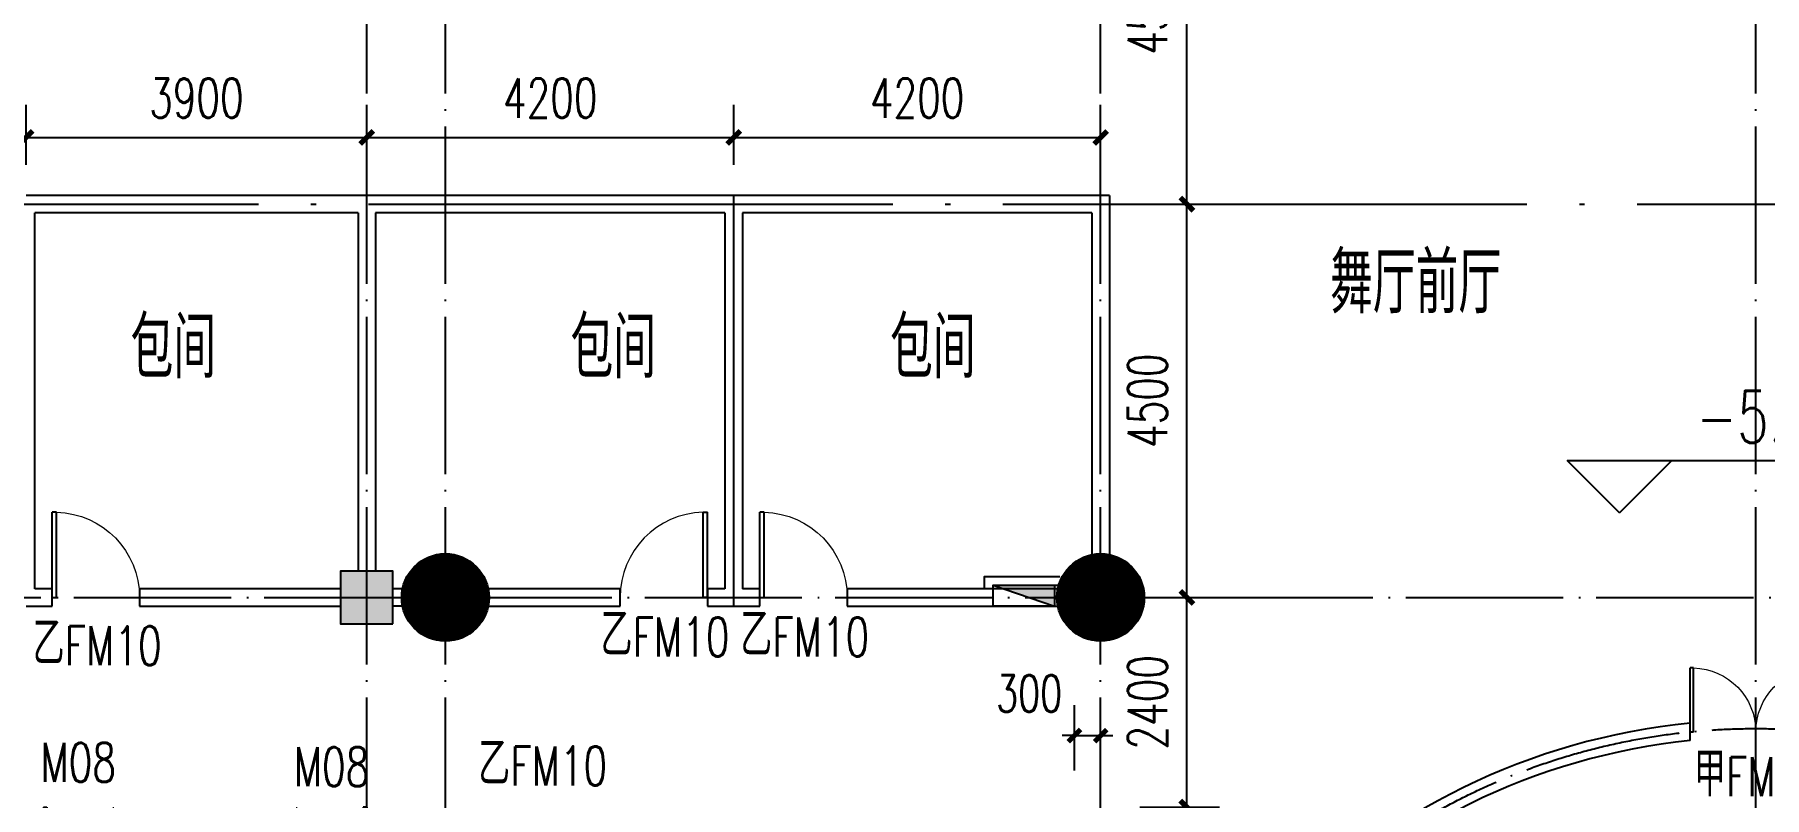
# Model space of a CAD drawing. Extents: x 246015 to 608740, y -108003 to 88400.
# Drawn here: x 410652 to 430452, y 13251 to 21979 of the extents above; entities that cross this region are included whole.
import ezdxf

# ---------------------------------------------------------------- set-up
doc = ezdxf.new("R2010")
doc.units = 0
doc.header["$LTSCALE"] = 3000
doc.header["$MEASUREMENT"] = 0
doc.header["$PDMODE"] = 1
doc.linetypes.add('DOTE', pattern=[2.42, 2, -0.2, 0.02, -0.2])
doc.layers.get('0').update_dxf_attribs({"linetype": 'CONTINUOUS'})
doc.layers.get('DEFPOINTS').update_dxf_attribs({"linetype": 'CONTINUOUS'})
for name, color, linetype in [('column', 9, 'CONTINUOUS'), ('DIM_ELEV', 3, 'CONTINUOUS'), ('dote', 1, 'DOTE'), ('PUB_DIM', 3, 'CONTINUOUS'), ('PUB_HATCH', 8, 'CONTINUOUS'), ('PUB_TEXT', 7, 'CONTINUOUS'), ('WALL', 9, 'CONTINUOUS'), ('WALL-1', 31, 'CONTINUOUS'), ('WINDOW', 4, 'CONTINUOUS'), ('WINDOW_TEXT', 7, 'CONTINUOUS'), ('消火栓', 6, 'CONTINUOUS')]:
    doc.layers.add(name, color=color, linetype=linetype)
doc.styles.add('_TCH_DIM', font='SIMPLEX', dxfattribs={"bigfont": 'GBCBIG'})
doc.styles.add('_TCH_WINDOW', font='SIMPLEX', dxfattribs={"bigfont": 'GBCBIG'})
doc.styles.add('DIM_FONT', font='simplex.shx', dxfattribs={"width": 0.7, "bigfont": 'hztxt.shx'})
doc.dimstyles.new('DIMN140', dxfattribs={"dimscale": 1.4, "dimtxt": 300, "dimasz": 100, "dimexe": 250, "dimexo": 300, "dimgap": 150, "dimtad": 1, "dimdec": 0, "dimzin": 0, "dimdsep": 46, "dimtxsty": 'DIM_FONT', "dimblk": 'ARCHTICK', "dimcen": 0.09, "dimclrt": 7, "dimazin": 2, "dimtfac": 1, "dimtdec": 0, "dimtix": 1, "dimtmove": 2, "dimatfit": 3, "dimfxl": 0, "dimtolj": 1, "dimtzin": 0, "dimarcsym": 0})
doc.dimstyles.new('DIMN150', dxfattribs={"dimscale": 1.5, "dimtxt": 300, "dimasz": 100, "dimexe": 250, "dimexo": 300, "dimgap": 150, "dimtad": 1, "dimdec": 0, "dimzin": 0, "dimdsep": 46, "dimtxsty": 'DIM_FONT', "dimblk": 'ARCHTICK', "dimcen": 0.09, "dimclrt": 7, "dimazin": 2, "dimtfac": 1, "dimtdec": 0, "dimtix": 1, "dimtmove": 2, "dimatfit": 3, "dimfxl": 0, "dimtolj": 1, "dimtzin": 0, "dimarcsym": 0})

# ---------------------------------------------------------------- blocks, each defined once
blk = doc.blocks.new('_ARCHTICK')
at = {"color": 0, "linetype": 'ByBlock', "const_width": 0.4}
blk.add_lwpolyline([(-0.5, -0.5), (0.5, 0.5)], dxfattribs=at)
blk = doc.blocks.new('*D290')
at = {"layer": 'DEFPOINTS', "color": 0}
for p in [(422854, 13958), (422554, 13139), (422854, 13139)]:
    blk.add_point(p, dxfattribs=at)
at = {"layer": 'PUB_DIM', "color": 0, "lineweight": -2}
for p, q in [((422554, 13559), (422554, 14308)), ((422854, 13559), (422854, 14308)), ((422554, 13958), (422414, 13958)), ((422554, 13958), (422854, 13958)), ((422854, 13958), (422994, 13958))]:
    blk.add_line(p, q, dxfattribs=at)
at = {"layer": 'PUB_DIM', "color": 0, "lineweight": -2, "xscale": 140, "yscale": 140, "zscale": 140}
blk.add_blockref('_ARCHTICK', (422554, 13958), dxfattribs=at)
at = {"layer": 'PUB_DIM', "color": 0, "lineweight": -2, "xscale": 140, "yscale": 140, "zscale": 140, "rotation": 180}
blk.add_blockref('_ARCHTICK', (422854, 13958), dxfattribs=at)
at = {"layer": 'PUB_DIM', "color": 7, "insert": (422036, 14441), "char_height": 420, "attachment_point": 5, "style": 'DIM_FONT'}
blk.add_mtext('\\A1;300', dxfattribs=at)
blk = doc.blocks.new('*D970')
at = {"layer": 'DEFPOINTS', "color": 0}
for p in [(414454, 20802), (410554, 20039), (414454, 20039)]:
    blk.add_point(p, dxfattribs=at)
at = {"layer": 'PUB_DIM', "color": 0, "lineweight": -2}
for p, q in [((410554, 20489), (410554, 21177)), ((414454, 20489), (414454, 21177)), ((410554, 20802), (414454, 20802))]:
    blk.add_line(p, q, dxfattribs=at)
at = {"layer": 'PUB_DIM', "color": 0, "lineweight": -2, "xscale": 150, "yscale": 150, "zscale": 150, "rotation": 180}
blk.add_blockref('_ARCHTICK', (410554, 20802), dxfattribs=at)
at = {"layer": 'PUB_DIM', "color": 0, "lineweight": -2, "xscale": 150, "yscale": 150, "zscale": 150}
blk.add_blockref('_ARCHTICK', (414454, 20802), dxfattribs=at)
at = {"layer": 'PUB_DIM', "color": 7, "insert": (412504, 21252), "char_height": 450, "attachment_point": 5, "style": 'DIM_FONT'}
blk.add_mtext('\\A1;3900', dxfattribs=at)
blk = doc.blocks.new('*D971')
at = {"layer": 'DEFPOINTS', "color": 0}
for p in [(418654, 20802), (414454, 20039), (418654, 20039)]:
    blk.add_point(p, dxfattribs=at)
at = {"layer": 'PUB_DIM', "color": 0, "lineweight": -2}
for p, q in [((414454, 20489), (414454, 21177)), ((418654, 20489), (418654, 21177)), ((414454, 20802), (418654, 20802))]:
    blk.add_line(p, q, dxfattribs=at)
at = {"layer": 'PUB_DIM', "color": 0, "lineweight": -2, "xscale": 150, "yscale": 150, "zscale": 150, "rotation": 180}
blk.add_blockref('_ARCHTICK', (414454, 20802), dxfattribs=at)
at = {"layer": 'PUB_DIM', "color": 0, "lineweight": -2, "xscale": 150, "yscale": 150, "zscale": 150}
blk.add_blockref('_ARCHTICK', (418654, 20802), dxfattribs=at)
at = {"layer": 'PUB_DIM', "color": 7, "insert": (416554, 21252), "char_height": 450, "attachment_point": 5, "style": 'DIM_FONT'}
blk.add_mtext('\\A1;4200', dxfattribs=at)
blk = doc.blocks.new('*D972')
at = {"layer": 'DEFPOINTS', "color": 0}
for p in [(422854, 20802), (418654, 20039), (422854, 20039)]:
    blk.add_point(p, dxfattribs=at)
at = {"layer": 'PUB_DIM', "color": 0, "lineweight": -2}
for p, q in [((418654, 20489), (418654, 21177)), ((422854, 20489), (422854, 21177)), ((418654, 20802), (422854, 20802))]:
    blk.add_line(p, q, dxfattribs=at)
at = {"layer": 'PUB_DIM', "color": 0, "lineweight": -2, "xscale": 150, "yscale": 150, "zscale": 150, "rotation": 180}
blk.add_blockref('_ARCHTICK', (418654, 20802), dxfattribs=at)
at = {"layer": 'PUB_DIM', "color": 0, "lineweight": -2, "xscale": 150, "yscale": 150, "zscale": 150}
blk.add_blockref('_ARCHTICK', (422854, 20802), dxfattribs=at)
at = {"layer": 'PUB_DIM', "color": 7, "insert": (420754, 21252), "char_height": 450, "attachment_point": 5, "style": 'DIM_FONT'}
blk.add_mtext('\\A1;4200', dxfattribs=at)
blk = doc.blocks.new('*D1031')
at = {"layer": 'DEFPOINTS', "color": 0}
for p in [(422854, 15539), (423841, 15539), (422854, 13139)]:
    blk.add_point(p, dxfattribs=at)
at = {"layer": 'PUB_DIM', "color": 0, "lineweight": -2}
for p, q in [((423304, 15539), (424216, 15539)), ((423841, 13139), (423841, 15539)), ((423304, 13139), (424216, 13139))]:
    blk.add_line(p, q, dxfattribs=at)
at = {"layer": 'PUB_DIM', "color": 0, "lineweight": -2, "xscale": 150, "yscale": 150, "zscale": 150}
for p, rotation in [((423841, 15539), 90), ((423841, 13139), 270)]:
    blk.add_blockref('_ARCHTICK', p, dxfattribs=dict(at, rotation=rotation))
at = {"layer": 'PUB_DIM', "color": 7, "insert": (423391, 14339), "char_height": 450, "attachment_point": 5, "rotation": 90, "style": 'DIM_FONT'}
blk.add_mtext('\\A1;2400', dxfattribs=at)
blk = doc.blocks.new('*D1032')
at = {"layer": 'DEFPOINTS', "color": 0}
for p in [(422854, 20039), (423841, 20039), (422854, 15539)]:
    blk.add_point(p, dxfattribs=at)
at = {"layer": 'PUB_DIM', "color": 0, "lineweight": -2}
for p, q in [((423304, 20039), (424216, 20039)), ((423841, 15539), (423841, 20039)), ((423304, 15539), (424216, 15539))]:
    blk.add_line(p, q, dxfattribs=at)
at = {"layer": 'PUB_DIM', "color": 0, "lineweight": -2, "xscale": 150, "yscale": 150, "zscale": 150}
for p, rotation in [((423841, 20039), 90), ((423841, 15539), 270)]:
    blk.add_blockref('_ARCHTICK', p, dxfattribs=dict(at, rotation=rotation))
at = {"layer": 'PUB_DIM', "color": 7, "insert": (423391, 17789), "char_height": 450, "attachment_point": 5, "rotation": 90, "style": 'DIM_FONT'}
blk.add_mtext('\\A1;4500', dxfattribs=at)
blk = doc.blocks.new('*D1033')
at = {"layer": 'DEFPOINTS', "color": 0}
for p in [(422854, 24539), (423841, 24539), (422854, 20039)]:
    blk.add_point(p, dxfattribs=at)
at = {"layer": 'PUB_DIM', "color": 0, "lineweight": -2}
for p, q in [((423304, 24539), (424216, 24539)), ((423841, 20039), (423841, 24539)), ((423304, 20039), (424216, 20039))]:
    blk.add_line(p, q, dxfattribs=at)
at = {"layer": 'PUB_DIM', "color": 0, "lineweight": -2, "xscale": 150, "yscale": 150, "zscale": 150}
for p, rotation in [((423841, 24539), 90), ((423841, 20039), 270)]:
    blk.add_blockref('_ARCHTICK', p, dxfattribs=dict(at, rotation=rotation))
at = {"layer": 'PUB_DIM', "color": 7, "insert": (423391, 22289), "char_height": 450, "attachment_point": 5, "rotation": 90, "style": 'DIM_FONT'}
blk.add_mtext('\\A1;4500', dxfattribs=at)
blk = doc.blocks.new('_YZH')
blk.add_circle((0, 0), 0.5)
at = {"layer": 'PUB_HATCH', "const_width": 0.5}
blk.add_lwpolyline([(-0.25, 0, 1), (0.25, 0, 1)], format="xyb", close=True, dxfattribs=at)
blk = doc.blocks.new('_FZH')
blk.add_lwpolyline([(-0.5, -0.5), (0.5, -0.5), (0.5, 0.5), (-0.5, 0.5)], close=True)
at = {"layer": 'PUB_HATCH'}
blk.add_solid([(-0.5, -0.5), (0.5, -0.5), (-0.5, 0.5), (0.5, 0.5)], dxfattribs=at)
blk = doc.blocks.new('$DorLib2D$00000001')
for p, q in [((0.45, 0.975), (0.5, 0.975)), ((0.45, 0), (0.45, 0.975)), ((0.5, 0), (0.5, 0.975)), ((0.5, 0), (0.45, 0))]:
    blk.add_line(p, q)
at = {"lineweight": 13}
blk.add_arc((0.475, 0), 0.975, 91.4693, 180, dxfattribs=at)
blk = doc.blocks.new('$DorLib2D$00000002')
for p, q in [((-0.5, 0), (-0.5, 0.4875)), ((-0.475, 0.4875), (-0.5, 0.4875)), ((-0.475, 0), (-0.475, 0.4875)), ((0.475, 0), (0.475, 0.4875)), ((0.475, 0.4875), (0.5, 0.4875)), ((0.5, 0), (0.5, 0.4875)), ((-0.5, 0), (-0.475, 0)), ((0.5, 0), (0.475, 0))]:
    blk.add_line(p, q)
at = {"lineweight": 13}
for centre, start, end in [((-0.4875, 0), 0, 88.53072), ((0.4875, 0), 91.46928, 180)]:
    blk.add_arc(centre, 0.4875, start, end, dxfattribs=at)
blk = doc.blocks.new('$TwtSys$00000434')
for p, q in [((-0.5, 0.5), (-0.5, -0.5)), ((-0.5, -0.5), (0.5, 0.5)), ((0.5, 0.5), (-0.5, 0.5)), ((0.5, -0.5), (0.5, 0.5)), ((-0.5, -0.5), (0.5, -0.5))]:
    blk.add_line(p, q)
blk.add_solid([(0.5, -0.5), (0.5, 0.5), (-0.5, -0.5)])

msp = doc.modelspace()

# ---------------------------------------------------------------- linework, layer by layer
at = {"layer": 'DIM_ELEV'}
for p, q in [((428793.3, 16507.3), (428193.3, 17107.3)), ((428193.3, 17107.3), (431793.3, 17107.3)), ((428793.3, 16507.3), (429393.3, 17107.3))]:
    msp.add_line(p, q, dxfattribs=at)
at = {"layer": 'dote', "ltscale": 0.3}
for p, q in [((414453.9, -81061.4), (414453.9, 53538.6)), ((415353.9, -81061.4), (415353.9, 53538.6)), ((422853.9, -81061.4), (422853.9, 53538.6)), ((430353.9, -81061.4), (430353.9, 53538.6)), ((295667.9, 15538.6), (554353.9, 15538.6))]:
    msp.add_line(p, q, dxfattribs=at)
at = {"layer": 'dote'}
for p, q in [((399953.9, 20038.6), (454653.9, 20038.6)), ((418653.9, 15438.6), (418653.9, 20138.6))]:
    msp.add_line(p, q, dxfattribs=at)
at = {"layer": 'dote', "ltscale": 0.3}
msp.add_circle((430353.9, 6538.6), 7500, dxfattribs=at)
at = {"layer": 'WALL'}
for p, q in [((414453.9, 20138.6), (410553.9, 20138.6)), ((418653.9, 20138.6), (414453.9, 20138.6)), ((422953.9, 20138.6), (418653.9, 20138.6)), ((422953.9, 20138.6), (422953.9, 16028.5)), ((414353.9, 19938.6), (410653.9, 19938.6)), ((410653.9, 15638.6), (410653.9, 19938.6)), ((414353.9, 19938.6), (414353.9, 15838.6)), ((414553.9, 19938.6), (414553.9, 15838.6)), ((418553.9, 19938.6), (414553.9, 19938.6)), ((418553.9, 19938.6), (418553.9, 15638.6)), ((422753.9, 19938.6), (418753.9, 19938.6)), ((418753.9, 19938.6), (418753.9, 15638.6)), ((422753.9, 19938.6), (422753.9, 16028.5)), ((410853.9, 15638.6), (410653.9, 15638.6)), ((410853.9, 15438.6), (410853.9, 15638.6)), ((414153.9, 15638.6), (411853.9, 15638.6)), ((411853.9, 15638.6), (411853.9, 15438.6)), ((414864, 15638.6), (414753.9, 15638.6)), ((417353.9, 15638.6), (415843.8, 15638.6)), ((417353.9, 15438.6), (417353.9, 15638.6)), ((418553.9, 15638.6), (418353.9, 15638.6)), ((418353.9, 15638.6), (418353.9, 15438.6)), ((418953.9, 15638.6), (418753.9, 15638.6)), ((418953.9, 15438.6), (418953.9, 15638.6)), ((422364, 15638.6), (419953.9, 15638.6)), ((419953.9, 15638.6), (419953.9, 15438.6)), ((410553.9, 15438.6), (410853.9, 15438.6)), ((411853.9, 15438.6), (414153.9, 15438.6)), ((414864, 15438.6), (414753.9, 15438.6)), ((415843.8, 15438.6), (417353.9, 15438.6)), ((418353.9, 15438.6), (418653.9, 15438.6)), ((418653.9, 15438.6), (418953.9, 15438.6)), ((419953.9, 15438.6), (422364, 15438.6)), ((429603.9, 13900.5), (429603.9, 14101.5))]:
    msp.add_line(p, q, dxfattribs=at)
for radius, start, end in [(7600, 95.66341, 176.28151), (7400, 95.81699, 176.23157)]:
    msp.add_arc((430353.9, 6538.6), radius, start, end, dxfattribs=at)
at = {"layer": 'WALL-1'}
for points in [[(421525.9, 15638.6), (421525.9, 15778.6), (422387.5, 15778.6)], [(421625.9, 15638.6), (421625.9, 15678.6), (422387.5, 15678.6)]]:
    msp.add_lwpolyline(points, dxfattribs=at)

# ---------------------------------------------------------------- block references
at = {"layer": 'column', "xscale": 1000, "yscale": 1000, "zscale": 1000}
for p in [(415353.9, 15538.6), (422853.9, 15538.6)]:
    msp.add_blockref('_YZH', p, dxfattribs=at)
at = {"layer": 'column', "xscale": 600, "yscale": 600, "zscale": 600, "rotation": 90}
msp.add_blockref('_FZH', (414453.9, 15538.6), dxfattribs=at)
at = {"layer": 'WINDOW'}
for name, p, xscale, yscale, zscale, rotation in [('$DorLib2D$00000001', (411353.9, 15538.6), 1000, -1000, 1000, 179.9999999986701), ('$DorLib2D$00000001', (417853.9, 15538.6), -1000, -1000, -1000, 179.9999999986701), ('$DorLib2D$00000001', (419453.9, 15538.6), 1000, -1000, 1000, 179.9999999986701), ('$DorLib2D$00000002', (430353.9, 14001), 1500, -1500, 1500, 180.000000000076)]:
    msp.add_blockref(name, p, dxfattribs=dict(at, xscale=xscale, yscale=yscale, zscale=zscale, rotation=rotation))
ref = msp.add_blockref('$DorLib2D$00000001', (411153.9, 13138.6), dxfattribs=dict(at, xscale=800, yscale=800, zscale=800, rotation=179.9999999970636))
ref.add_attrib('A', 'M08', (410718.9, 13428), dxfattribs={"layer": 'WINDOW_TEXT', "height": 446.25, "rotation": 360, "style": '_TCH_WINDOW', "width": 0.705882})
ref = msp.add_blockref('$DorLib2D$00000001', (414053.9, 13138.6), dxfattribs=dict(at, xscale=-800, yscale=800, zscale=-800, rotation=179.9999999970636))
ref.add_attrib('A', 'M08', (413618.9, 13378), dxfattribs={"layer": 'WINDOW_TEXT', "height": 446.25, "rotation": 360, "style": '_TCH_WINDOW', "width": 0.705882})
at = {"layer": '消火栓', "xscale": -700, "yscale": 240, "zscale": 700, "rotation": 179.9999999970019}
msp.add_blockref('$TwtSys$00000434', (421975.9, 15558.6), dxfattribs=at)

# ---------------------------------------------------------------- texts
at = {"layer": 'PUB_TEXT'}
for s, height, style, width, p in [('舞厅前厅', 700, 'DIM_FONT', 0.7, (425479.5, 18788.7)), ('包间', 700, 'DIM_FONT', 0.7, (411749.3, 18047.6)), ('包间', 700, 'DIM_FONT', 0.7, (416785.2, 18047.6)), ('包间', 700, 'DIM_FONT', 0.7, (420443.1, 18047.6)), ('-5.100', 595, '_TCH_DIM', 0.705882, (429673.3, 17307.3))]:
    msp.add_text(s, height=height, dxfattribs=dict(at, style=style, width=width)).set_placement(p)
at = {"layer": 'WINDOW_TEXT', "style": '_TCH_WINDOW'}
for p in [(410629.6, 14763.6), (417129.6, 14863.6), (418729.6, 14863.6), (415729.6, 13388.6)]:
    msp.add_text('乙', height=506.4, rotation=360, dxfattribs=at).set_placement(p)
at = {"layer": 'WINDOW_TEXT', "style": '_TCH_WINDOW', "width": 0.705882}
for p in [(417498.2, 14863.6), (419098.2, 14863.6), (410998.2, 14763.6), (416098.2, 13388.6)]:
    msp.add_text('FM10', height=446.25, rotation=360, dxfattribs=at).set_placement(p)
at = {"layer": 'WINDOW_TEXT', "style": '_TCH_WINDOW'}
msp.add_text('甲', height=506.4, dxfattribs=at).set_placement((429645.2, 13263.9))
at = {"layer": 'WINDOW_TEXT', "style": '_TCH_WINDOW', "width": 0.705882}
msp.add_text('FM15', height=446.25, dxfattribs=at).set_placement((430013.8, 13263.9))

# ---------------------------------------------------------------- dimensions: what is measured, and where the dimension line sits
at = {"layer": 'PUB_DIM'}
for p1, p2, distance, picture, middle in [((422853.9, 20038.6), (422853.9, 24538.6), -987, '*D1033', (423390.9, 22288.6)), ((410553.9, 20038.6), (414453.9, 20038.6), 762.9, '*D970', (412503.9, 21251.6)), ((414453.9, 20038.6), (418653.9, 20038.6), 762.9, '*D971', (416553.9, 21251.6)), ((418653.9, 20038.6), (422853.9, 20038.6), 762.9, '*D972', (420753.9, 21251.6)), ((422853.9, 15538.6), (422853.9, 20038.6), -987, '*D1032', (423390.9, 17788.6)), ((422853.9, 13138.6), (422853.9, 15538.6), -987, '*D1031', (423390.9, 14338.6))]:
    dim = msp.add_aligned_dim(p1=p1, p2=p2, distance=distance, dimstyle='DIMN150', dxfattribs=at)
    dim.commit()
    dim.dimension.update_dxf_attribs({"geometry": picture, "text_midpoint": middle})
dim = msp.add_linear_dim(base=(422853.9, 13958.4), p1=(422553.9, 13138.6), p2=(422853.9, 13138.6), angle=0, dimstyle='DIMN140', dxfattribs=at)
dim.commit()
dim.dimension.update_dxf_attribs({"geometry": '*D290', "text_midpoint": (422035.9, 14441.4), "dimtype": 129})

doc.saveas('drawing.dxf')
